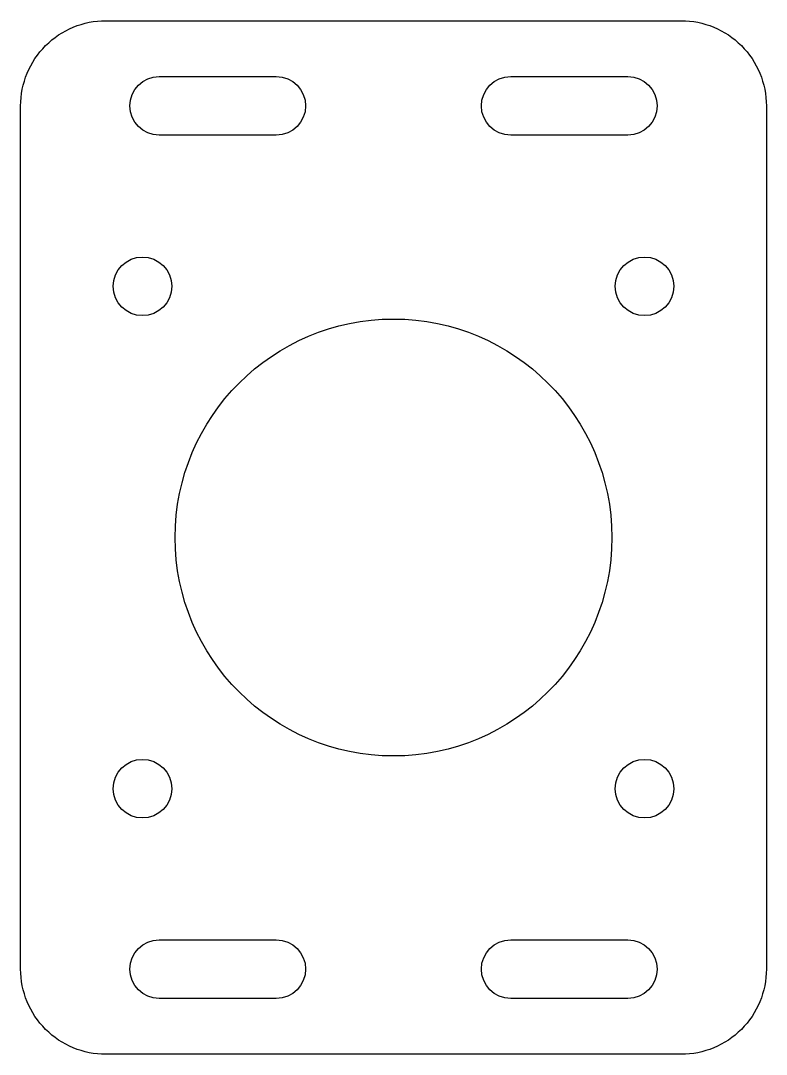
# Model space of a CAD drawing. Header units: millimetres. Extents: x 547.3 to 617.3, y -48.5 to 48.5.
import ezdxf

# ---------------------------------------------------------------- set-up
doc = ezdxf.new("R2010")
doc.units = ezdxf.units.MM
doc.layers.get('0').update_dxf_attribs({"linetype": 'CONTINUOUS'})

msp = doc.modelspace()

# ---------------------------------------------------------------- linework, layer by layer
for points in [[(617.305, -40.5, -0.414214), (609.305, -48.5), (555.305, -48.5, -0.414214), (547.305, -40.5), (547.305, 40.5, -0.414214), (555.305, 48.5), (609.305, 48.5, -0.414214), (617.305, 40.5)], [(571.305, 43.25, -1), (571.305, 37.75), (560.305, 37.75, -1), (560.305, 43.25)], [(604.305, 37.75), (593.305, 37.75, -1), (593.305, 43.25), (604.305, 43.25, -1)], [(560.305, -43.25, -1), (560.305, -37.75), (571.305, -37.75, -1), (571.305, -43.25)], [(593.305, -43.25, -1), (593.305, -37.75), (604.305, -37.75, -1), (604.305, -43.25)]]:
    msp.add_lwpolyline(points, format="xyb", close=True)
for centre, radius in [((558.735, 23.57), 2.75), ((605.875, 23.57), 2.75), ((582.305, 0), 20.5), ((558.735, -23.57), 2.75), ((605.875, -23.57), 2.75)]:
    msp.add_circle(centre, radius)

doc.saveas('drawing.dxf')
